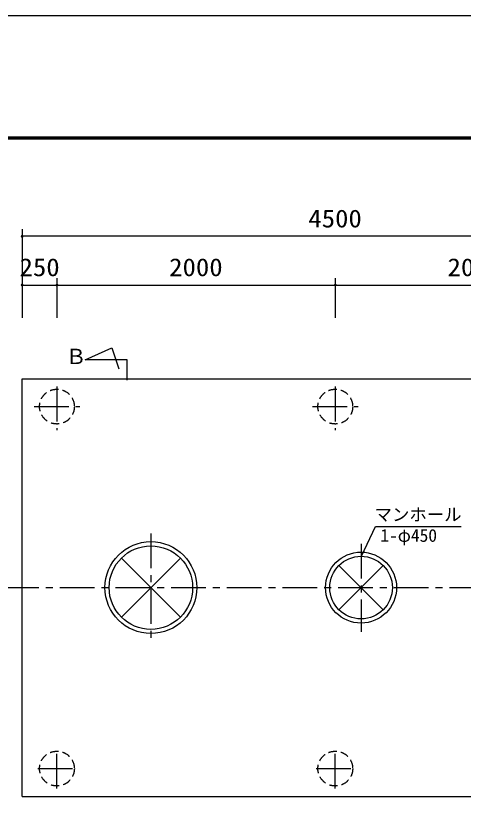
# Model space of a CAD drawing. Units: millimetres, scale not verified. Extents: x -14850 to 14850, y -10500 to 10500.
# Drawn here: x -10474 to -7258, y 4865 to 10500 of the extents above; entities that cross this region are included whole.
import ezdxf
from ezdxf.enums import TextEntityAlignment as Align

# ---------------------------------------------------------------- set-up
doc = ezdxf.new("R2010")
doc.units = ezdxf.units.MM
doc.header["$LTSCALE"] = 50
doc.linetypes.add('CHAIN1', pattern=[8, 5, -1, 1, -1])
doc.linetypes.add('DASHED1', pattern=[1.8, 1.2, -0.6])
for name, color, linetype, lineweight in [('0-0_空気管', 3, 'Continuous', 25), ('0-1_機器', 5, 'Continuous', 25), ('0-5_製作', 5, 'Continuous', 25), ('0-7_図面枠', 7, 'Continuous', 25), ('0-8_Axis_waku', 7, 'Continuous', 25)]:
    doc.layers.add(name, color=color, linetype=linetype, lineweight=lineweight)
doc.styles.add('ＭＳ ゴシック', font='')
doc.styles.get('ＭＳ ゴシック').set_extended_font_data('MS Gothic')

msp = doc.modelspace()

# ---------------------------------------------------------------- linework, layer by layer
at = {"layer": '0-0_空気管', "color": 4}
for p, q in [((-7988.35, 6617.41), (-7888.95, 6832.08)), ((-7888.95, 6832.08), (-7272.78, 6832.08))]:
    msp.add_line(p, q, dxfattribs=at)
at = {"layer": '0-0_空気管', "linetype": 'CHAIN1'}
for p, q in [((-9502.33, 6781.06), (-9502.33, 6001.49)), ((-7992.33, 6707.81), (-7992.33, 6074.73)), ((-10557.2, 6392.44), (-5841.45, 6392.44))]:
    msp.add_line(p, q, dxfattribs=at)
at = {"layer": '0-0_空気管'}
for p, q in [((-9714.22, 6180.55), (-9290.2, 6604.57)), ((-9714.12, 6604.23), (-9290.2, 6180.31)), ((-8151.43, 6551.54), (-7833.23, 6233.34)), ((-8151.43, 6233.34), (-7833.23, 6551.54))]:
    msp.add_line(p, q, dxfattribs=at)
for centre, radius in [((-9502.33, 6392.44), 330), ((-9502.33, 6392.44), 300), ((-7992.33, 6392.44), 255), ((-7992.33, 6392.44), 225)]:
    msp.add_circle(centre, radius, dxfattribs=at)
at = {"layer": '0-1_機器', "color": 3}
msp.add_line((-9672.33, 7882.26), (-9672.33, 8028.62), dxfattribs=at)
at = {"layer": '0-1_機器', "color": 2}
for p, q in [((-10427.33, 4892.44), (-10427.33, 7892.44)), ((-10427.33, 7892.44), (-5927.33, 7892.44)), ((-10427.33, 4892.44), (-5927.33, 4892.44))]:
    msp.add_line(p, q, dxfattribs=at)
at = {"layer": '0-1_機器', "color": 2, "linetype": 'CHAIN1'}
for p, q in [((-10177.33, 7836.4), (-10177.33, 7522.03)), ((-8177.33, 7836.4), (-8177.33, 7522.03)), ((-10342.08, 7692.44), (-10014.06, 7692.44)), ((-8342.08, 7692.44), (-8014.06, 7692.44)), ((-10177.33, 4948.49), (-10177.33, 5235.76)), ((-8177.33, 4948.49), (-8177.33, 5235.76)), ((-10315.76, 5092.44), (-10029.08, 5092.44)), ((-8315.76, 5092.44), (-8029.08, 5092.44))]:
    msp.add_line(p, q, dxfattribs=at)
at = {"layer": '0-1_機器', "color": 3}
msp.add_lwpolyline([(-9672.33, 8028.62), (-9973.83, 8028.62), (-9783.5, 8115.14), (-9731.6, 7963.74)], dxfattribs=at)
at = {"layer": '0-1_機器', "color": 2, "linetype": 'DASHED1'}
for centre in [(-10177.33, 7692.44), (-8177.33, 7692.44), (-10177.33, 5092.44), (-8177.33, 5092.44)]:
    msp.add_circle(centre, 125, dxfattribs=at)
at = {"layer": '0-5_製作', "color": 2}
for p, q in [((-10427.33, 8965.62), (-10427.33, 8565.62)), ((-5927.33, 8915.62), (-10427.33, 8915.62)), ((-10427.33, 8615.62), (-10427.33, 8330.98)), ((-10427.33, 8565.62), (-10177.33, 8565.62)), ((-10177.33, 8615.62), (-10177.33, 8330.98)), ((-10177.33, 8565.62), (-8177.33, 8565.62)), ((-8177.33, 8615.62), (-8177.33, 8330.98)), ((-8177.33, 8565.62), (-6177.33, 8565.62))]:
    msp.add_line(p, q, dxfattribs=at)
at = {"layer": '0-5_製作'}
for points in [[(-10428.59, 8925.54), (-10437.33, 8915.62), (-10437.31, 8916.25)], [(-10428.59, 8925.54), (-10427.33, 8915.62), (-10437.33, 8915.62)], [(-10427.33, 8915.62), (-10437.26, 8914.37), (-10437.33, 8915.62)], [(-10428.59, 8925.54), (-10437.31, 8916.25), (-10429.82, 8925.31)], [(-10429.82, 8925.31), (-10437.31, 8916.25), (-10437.16, 8917.5)], [(-10427.33, 8915.62), (-10437.02, 8913.13), (-10437.26, 8914.37)], [(-10429.82, 8925.31), (-10437.16, 8917.5), (-10431.02, 8924.92)], [(-10431.02, 8924.92), (-10437.16, 8917.5), (-10436.84, 8918.71)], [(-10427.33, 8915.62), (-10436.63, 8911.94), (-10437.02, 8913.13)], [(-10431.02, 8924.92), (-10436.84, 8918.71), (-10432.15, 8924.38)], [(-10432.15, 8924.38), (-10436.84, 8918.71), (-10436.38, 8919.88)], [(-10427.33, 8915.62), (-10436.1, 8910.8), (-10436.63, 8911.94)], [(-10432.15, 8924.38), (-10436.38, 8919.88), (-10433.21, 8923.71)], [(-10433.21, 8923.71), (-10436.38, 8919.88), (-10435.78, 8920.98)], [(-10427.33, 8915.62), (-10435.42, 8909.74), (-10436.1, 8910.8)], [(-10433.21, 8923.71), (-10435.78, 8920.98), (-10434.18, 8922.91)], [(-10434.18, 8922.91), (-10435.78, 8920.98), (-10435.04, 8922)], [(-10427.33, 8915.62), (-10434.62, 8908.78), (-10435.42, 8909.74)], [(-10427.33, 8915.62), (-10433.71, 8907.92), (-10434.62, 8908.78)], [(-10427.33, 8905.62), (-10433.71, 8907.92), (-10427.33, 8915.62)], [(-10427.33, 8905.62), (-10432.69, 8907.18), (-10433.71, 8907.92)], [(-10427.33, 8905.62), (-10431.59, 8906.57), (-10432.69, 8907.18)], [(-10427.33, 8905.62), (-10430.42, 8906.11), (-10431.59, 8906.57)], [(-10427.33, 8905.62), (-10429.21, 8905.8), (-10430.42, 8906.11)], [(-10427.33, 8905.62), (-10427.96, 8905.64), (-10429.21, 8905.8)], [(-10427.33, 8925.62), (-10427.33, 8915.62), (-10428.59, 8925.54)], [(-10426.71, 8925.6), (-10427.33, 8915.62), (-10427.33, 8925.62)], [(-10425.46, 8925.44), (-10427.33, 8915.62), (-10426.71, 8925.6)], [(-10424.24, 8925.13), (-10427.33, 8915.62), (-10425.46, 8925.44)], [(-10423.08, 8924.67), (-10427.33, 8915.62), (-10424.24, 8925.13)], [(-10421.98, 8924.06), (-10427.33, 8915.62), (-10423.08, 8924.67)], [(-10420.96, 8923.33), (-10427.33, 8915.62), (-10421.98, 8924.06)], [(-10420.04, 8922.47), (-10427.33, 8915.62), (-10420.96, 8923.33)], [(-10420.04, 8922.47), (-10417.33, 8915.62), (-10427.33, 8915.62)], [(-10417.33, 8915.62), (-10427.33, 8905.62), (-10427.33, 8915.62)], [(-10417.33, 8915.62), (-10426.08, 8905.7), (-10427.33, 8905.62)], [(-10417.33, 8915.62), (-10424.85, 8905.94), (-10426.08, 8905.7)], [(-10417.35, 8914.99), (-10424.85, 8905.94), (-10417.33, 8915.62)], [(-10417.51, 8913.75), (-10424.85, 8905.94), (-10417.35, 8914.99)], [(-10417.51, 8913.75), (-10423.65, 8906.32), (-10424.85, 8905.94)], [(-10417.82, 8912.53), (-10423.65, 8906.32), (-10417.51, 8913.75)], [(-10417.82, 8912.53), (-10422.52, 8906.86), (-10423.65, 8906.32)], [(-10418.29, 8911.36), (-10422.52, 8906.86), (-10417.82, 8912.53)], [(-10418.29, 8911.36), (-10421.46, 8907.53), (-10422.52, 8906.86)], [(-10418.89, 8910.26), (-10421.46, 8907.53), (-10418.29, 8911.36)], [(-10418.89, 8910.26), (-10420.49, 8908.33), (-10421.46, 8907.53)], [(-10419.63, 8909.25), (-10420.49, 8908.33), (-10418.89, 8910.26)], [(-10419.24, 8921.5), (-10417.33, 8915.62), (-10420.04, 8922.47)], [(-10418.57, 8920.44), (-10417.33, 8915.62), (-10419.24, 8921.5)], [(-10418.04, 8919.3), (-10417.33, 8915.62), (-10418.57, 8920.44)], [(-10417.65, 8918.11), (-10417.33, 8915.62), (-10418.04, 8919.3)], [(-10417.41, 8916.87), (-10417.33, 8915.62), (-10417.65, 8918.11)], [(-10428.59, 8575.54), (-10437.33, 8565.62), (-10429.82, 8575.31)], [(-10428.59, 8575.54), (-10427.33, 8565.62), (-10437.33, 8565.62)], [(-10429.82, 8575.31), (-10437.33, 8565.62), (-10437.31, 8566.25)], [(-10427.33, 8565.62), (-10437.26, 8564.37), (-10437.33, 8565.62)], [(-10429.82, 8575.31), (-10437.31, 8566.25), (-10431.02, 8574.92)], [(-10431.02, 8574.92), (-10437.31, 8566.25), (-10437.16, 8567.5)], [(-10427.33, 8565.62), (-10437.02, 8563.13), (-10437.26, 8564.37)], [(-10431.02, 8574.92), (-10437.16, 8567.5), (-10432.15, 8574.38)], [(-10432.15, 8574.38), (-10437.16, 8567.5), (-10436.84, 8568.71)], [(-10427.33, 8565.62), (-10436.63, 8561.94), (-10437.02, 8563.13)], [(-10432.15, 8574.38), (-10436.84, 8568.71), (-10433.21, 8573.71)], [(-10433.21, 8573.71), (-10436.84, 8568.71), (-10436.38, 8569.88)], [(-10427.33, 8565.62), (-10436.1, 8560.8), (-10436.63, 8561.94)], [(-10433.21, 8573.71), (-10436.38, 8569.88), (-10434.18, 8572.91)], [(-10434.18, 8572.91), (-10436.38, 8569.88), (-10435.78, 8570.98)], [(-10427.33, 8565.62), (-10435.42, 8559.74), (-10436.1, 8560.8)], [(-10434.18, 8572.91), (-10435.78, 8570.98), (-10435.04, 8572)], [(-10427.33, 8565.62), (-10434.62, 8558.78), (-10435.42, 8559.74)], [(-10427.33, 8565.62), (-10433.71, 8557.92), (-10434.62, 8558.78)], [(-10427.33, 8565.62), (-10432.69, 8557.18), (-10433.71, 8557.92)], [(-10427.33, 8555.62), (-10432.69, 8557.18), (-10427.33, 8565.62)], [(-10427.33, 8575.62), (-10427.33, 8565.62), (-10428.59, 8575.54)], [(-10426.71, 8575.6), (-10427.33, 8565.62), (-10427.33, 8575.62)], [(-10425.46, 8575.44), (-10427.33, 8565.62), (-10426.71, 8575.6)], [(-10424.24, 8575.13), (-10427.33, 8565.62), (-10425.46, 8575.44)], [(-10423.08, 8574.67), (-10427.33, 8565.62), (-10424.24, 8575.13)], [(-10421.98, 8574.06), (-10427.33, 8565.62), (-10423.08, 8574.67)], [(-10420.96, 8573.33), (-10427.33, 8565.62), (-10421.98, 8574.06)], [(-10420.96, 8573.33), (-10417.33, 8565.62), (-10427.33, 8565.62)], [(-10417.33, 8565.62), (-10427.33, 8555.62), (-10427.33, 8565.62)], [(-10417.33, 8565.62), (-10426.08, 8555.7), (-10427.33, 8555.62)], [(-10417.33, 8565.62), (-10424.85, 8555.94), (-10426.08, 8555.7)], [(-10417.35, 8564.99), (-10424.85, 8555.94), (-10417.33, 8565.62)], [(-10420.04, 8572.47), (-10417.33, 8565.62), (-10420.96, 8573.33)], [(-10419.24, 8571.5), (-10417.33, 8565.62), (-10420.04, 8572.47)], [(-10418.57, 8570.44), (-10417.33, 8565.62), (-10419.24, 8571.5)], [(-10418.04, 8569.3), (-10417.33, 8565.62), (-10418.57, 8570.44)], [(-10417.65, 8568.11), (-10417.33, 8565.62), (-10418.04, 8569.3)], [(-10417.41, 8566.87), (-10417.33, 8565.62), (-10417.65, 8568.11)], [(-10178.59, 8575.54), (-10187.33, 8565.62), (-10187.31, 8566.25)], [(-10178.59, 8575.54), (-10177.33, 8565.62), (-10187.33, 8565.62)], [(-10177.33, 8565.62), (-10187.26, 8564.37), (-10187.33, 8565.62)], [(-10178.59, 8575.54), (-10187.31, 8566.25), (-10179.82, 8575.31)], [(-10179.82, 8575.31), (-10187.31, 8566.25), (-10187.16, 8567.5)], [(-10177.33, 8565.62), (-10187.02, 8563.13), (-10187.26, 8564.37)], [(-10179.82, 8575.31), (-10187.16, 8567.5), (-10181.02, 8574.92)], [(-10181.02, 8574.92), (-10187.16, 8567.5), (-10186.84, 8568.71)], [(-10177.33, 8565.62), (-10186.63, 8561.94), (-10187.02, 8563.13)], [(-10181.02, 8574.92), (-10186.84, 8568.71), (-10182.15, 8574.38)], [(-10182.15, 8574.38), (-10186.84, 8568.71), (-10186.38, 8569.88)], [(-10177.33, 8565.62), (-10186.1, 8560.8), (-10186.63, 8561.94)], [(-10182.15, 8574.38), (-10186.38, 8569.88), (-10183.21, 8573.71)], [(-10183.21, 8573.71), (-10186.38, 8569.88), (-10185.78, 8570.98)], [(-10177.33, 8565.62), (-10185.42, 8559.74), (-10186.1, 8560.8)], [(-10183.21, 8573.71), (-10185.78, 8570.98), (-10184.18, 8572.91)], [(-10184.18, 8572.91), (-10185.78, 8570.98), (-10185.04, 8572)], [(-10177.33, 8565.62), (-10184.62, 8558.78), (-10185.42, 8559.74)], [(-10177.33, 8565.62), (-10183.71, 8557.92), (-10184.62, 8558.78)], [(-10177.33, 8555.62), (-10183.71, 8557.92), (-10177.33, 8565.62)], [(-10177.33, 8575.62), (-10177.33, 8565.62), (-10178.59, 8575.54)], [(-10176.71, 8575.6), (-10177.33, 8565.62), (-10177.33, 8575.62)], [(-10175.46, 8575.44), (-10177.33, 8565.62), (-10176.71, 8575.6)], [(-10174.24, 8575.13), (-10177.33, 8565.62), (-10175.46, 8575.44)], [(-10173.08, 8574.67), (-10177.33, 8565.62), (-10174.24, 8575.13)], [(-10171.98, 8574.06), (-10177.33, 8565.62), (-10173.08, 8574.67)], [(-10170.96, 8573.33), (-10177.33, 8565.62), (-10171.98, 8574.06)], [(-10170.04, 8572.47), (-10177.33, 8565.62), (-10170.96, 8573.33)], [(-10170.04, 8572.47), (-10167.33, 8565.62), (-10177.33, 8565.62)], [(-10167.33, 8565.62), (-10177.33, 8555.62), (-10177.33, 8565.62)], [(-10167.33, 8565.62), (-10176.08, 8555.7), (-10177.33, 8555.62)], [(-10167.33, 8565.62), (-10174.85, 8555.94), (-10176.08, 8555.7)], [(-10167.35, 8564.99), (-10174.85, 8555.94), (-10167.33, 8565.62)], [(-10169.24, 8571.5), (-10167.33, 8565.62), (-10170.04, 8572.47)], [(-10168.57, 8570.44), (-10167.33, 8565.62), (-10169.24, 8571.5)], [(-10168.04, 8569.3), (-10167.33, 8565.62), (-10168.57, 8570.44)], [(-10167.65, 8568.11), (-10167.33, 8565.62), (-10168.04, 8569.3)], [(-10167.41, 8566.87), (-10167.33, 8565.62), (-10167.65, 8568.11)], [(-8177.33, 8575.62), (-8187.33, 8565.62), (-8187.31, 8566.25)], [(-8177.33, 8565.62), (-8187.33, 8565.62), (-8177.33, 8575.62)], [(-8177.33, 8565.62), (-8187.26, 8564.37), (-8187.33, 8565.62)], [(-8177.33, 8575.62), (-8187.31, 8566.25), (-8178.59, 8575.54)], [(-8178.59, 8575.54), (-8187.31, 8566.25), (-8187.16, 8567.5)], [(-8177.33, 8565.62), (-8187.02, 8563.13), (-8187.26, 8564.37)], [(-8178.59, 8575.54), (-8187.16, 8567.5), (-8179.82, 8575.31)], [(-8179.82, 8575.31), (-8187.16, 8567.5), (-8186.84, 8568.71)], [(-8177.33, 8565.62), (-8186.63, 8561.94), (-8187.02, 8563.13)], [(-8179.82, 8575.31), (-8186.84, 8568.71), (-8181.02, 8574.92)], [(-8181.02, 8574.92), (-8186.84, 8568.71), (-8186.38, 8569.88)], [(-8177.33, 8565.62), (-8186.1, 8560.8), (-8186.63, 8561.94)], [(-8181.02, 8574.92), (-8186.38, 8569.88), (-8182.15, 8574.38)], [(-8182.15, 8574.38), (-8186.38, 8569.88), (-8185.78, 8570.98)], [(-8177.33, 8565.62), (-8185.42, 8559.74), (-8186.1, 8560.8)], [(-8182.15, 8574.38), (-8185.78, 8570.98), (-8183.21, 8573.71)], [(-8183.21, 8573.71), (-8185.78, 8570.98), (-8185.04, 8572)], [(-8177.33, 8565.62), (-8184.62, 8558.78), (-8185.42, 8559.74)], [(-8183.21, 8573.71), (-8185.04, 8572), (-8184.18, 8572.91)], [(-8177.33, 8565.62), (-8183.71, 8557.92), (-8184.62, 8558.78)], [(-8177.33, 8555.62), (-8183.71, 8557.92), (-8177.33, 8565.62)], [(-8176.71, 8575.6), (-8177.33, 8565.62), (-8177.33, 8575.62)], [(-8175.46, 8575.44), (-8177.33, 8565.62), (-8176.71, 8575.6)], [(-8174.24, 8575.13), (-8177.33, 8565.62), (-8175.46, 8575.44)], [(-8173.08, 8574.67), (-8177.33, 8565.62), (-8174.24, 8575.13)], [(-8171.98, 8574.06), (-8177.33, 8565.62), (-8173.08, 8574.67)], [(-8170.96, 8573.33), (-8177.33, 8565.62), (-8171.98, 8574.06)], [(-8170.04, 8572.47), (-8177.33, 8565.62), (-8170.96, 8573.33)], [(-8170.04, 8572.47), (-8167.33, 8565.62), (-8177.33, 8565.62)], [(-8167.33, 8565.62), (-8177.33, 8555.62), (-8177.33, 8565.62)], [(-8167.35, 8564.99), (-8177.33, 8555.62), (-8167.33, 8565.62)], [(-8169.24, 8571.5), (-8167.33, 8565.62), (-8170.04, 8572.47)], [(-8168.57, 8570.44), (-8167.33, 8565.62), (-8169.24, 8571.5)], [(-8168.04, 8569.3), (-8167.33, 8565.62), (-8168.57, 8570.44)], [(-8167.65, 8568.11), (-8167.33, 8565.62), (-8168.04, 8569.3)], [(-8167.41, 8566.87), (-8167.33, 8565.62), (-8167.65, 8568.11)], [(-10427.33, 8555.62), (-10431.59, 8556.57), (-10432.69, 8557.18)], [(-10427.33, 8555.62), (-10430.42, 8556.11), (-10431.59, 8556.57)], [(-10427.33, 8555.62), (-10429.21, 8555.8), (-10430.42, 8556.11)], [(-10427.33, 8555.62), (-10427.96, 8555.64), (-10429.21, 8555.8)], [(-10417.35, 8564.99), (-10423.65, 8556.32), (-10424.85, 8555.94)], [(-10417.51, 8563.75), (-10423.65, 8556.32), (-10417.35, 8564.99)], [(-10417.51, 8563.75), (-10422.52, 8556.86), (-10423.65, 8556.32)], [(-10417.82, 8562.53), (-10422.52, 8556.86), (-10417.51, 8563.75)], [(-10417.82, 8562.53), (-10421.46, 8557.53), (-10422.52, 8556.86)], [(-10418.29, 8561.36), (-10421.46, 8557.53), (-10417.82, 8562.53)], [(-10418.29, 8561.36), (-10420.49, 8558.33), (-10421.46, 8557.53)], [(-10418.89, 8560.26), (-10420.49, 8558.33), (-10418.29, 8561.36)], [(-10418.89, 8560.26), (-10419.63, 8559.25), (-10420.49, 8558.33)], [(-10177.33, 8555.62), (-10182.69, 8557.18), (-10183.71, 8557.92)], [(-10177.33, 8555.62), (-10181.59, 8556.57), (-10182.69, 8557.18)], [(-10177.33, 8555.62), (-10180.42, 8556.11), (-10181.59, 8556.57)], [(-10177.33, 8555.62), (-10179.21, 8555.8), (-10180.42, 8556.11)], [(-10177.33, 8555.62), (-10177.96, 8555.64), (-10179.21, 8555.8)], [(-10167.51, 8563.75), (-10174.85, 8555.94), (-10167.35, 8564.99)], [(-10167.51, 8563.75), (-10173.65, 8556.32), (-10174.85, 8555.94)], [(-10167.82, 8562.53), (-10173.65, 8556.32), (-10167.51, 8563.75)], [(-10167.82, 8562.53), (-10172.52, 8556.86), (-10173.65, 8556.32)], [(-10168.29, 8561.36), (-10172.52, 8556.86), (-10167.82, 8562.53)], [(-10168.29, 8561.36), (-10171.46, 8557.53), (-10172.52, 8556.86)], [(-10168.89, 8560.26), (-10171.46, 8557.53), (-10168.29, 8561.36)], [(-10168.89, 8560.26), (-10170.49, 8558.33), (-10171.46, 8557.53)], [(-10169.63, 8559.25), (-10170.49, 8558.33), (-10168.89, 8560.26)], [(-8177.33, 8555.62), (-8182.69, 8557.18), (-8183.71, 8557.92)], [(-8177.33, 8555.62), (-8181.59, 8556.57), (-8182.69, 8557.18)], [(-8177.33, 8555.62), (-8180.42, 8556.11), (-8181.59, 8556.57)], [(-8177.33, 8555.62), (-8179.21, 8555.8), (-8180.42, 8556.11)], [(-8177.33, 8555.62), (-8177.96, 8555.64), (-8179.21, 8555.8)], [(-8167.35, 8564.99), (-8176.08, 8555.7), (-8177.33, 8555.62)], [(-8167.51, 8563.75), (-8176.08, 8555.7), (-8167.35, 8564.99)], [(-8167.51, 8563.75), (-8174.85, 8555.94), (-8176.08, 8555.7)], [(-8167.82, 8562.53), (-8174.85, 8555.94), (-8167.51, 8563.75)], [(-8167.82, 8562.53), (-8173.65, 8556.32), (-8174.85, 8555.94)], [(-8168.29, 8561.36), (-8173.65, 8556.32), (-8167.82, 8562.53)], [(-8168.29, 8561.36), (-8172.52, 8556.86), (-8173.65, 8556.32)], [(-8168.89, 8560.26), (-8172.52, 8556.86), (-8168.29, 8561.36)], [(-8168.89, 8560.26), (-8171.46, 8557.53), (-8172.52, 8556.86)], [(-8169.63, 8559.25), (-8171.46, 8557.53), (-8168.89, 8560.26)], [(-8169.63, 8559.25), (-8170.49, 8558.33), (-8171.46, 8557.53)]]:
    msp.add_solid(points, dxfattribs=at)
at = {"layer": '0-7_図面枠'}
msp.add_lwpolyline([(-14850, -10500), (14850, -10500), (14850, 10500), (-14850, 10500)], close=True, dxfattribs=at)
at = {"layer": '0-8_Axis_waku'}
for p, q in [((-12964, 9629), (14014, 9629)), ((-12963, 9628), (14013, 9628)), ((-12962, 9627), (14012, 9627)), ((-12961, 9626), (14011, 9626)), ((-12960, 9625), (14010, 9625)), ((-12959, 9624), (14009, 9624)), ((-12958, 9623), (14008, 9623)), ((-12957, 9622), (14007, 9622)), ((-12956, 9621), (14006, 9621)), ((-12955, 9620), (14005, 9620)), ((-12954, 9619), (14004, 9619)), ((-12953, 9618), (14003, 9618)), ((-12952, 9617), (14002, 9617)), ((-12951, 9616), (14001, 9616)), ((-12950, 9615), (14000, 9615))]:
    msp.add_line(p, q, dxfattribs=at)

# ---------------------------------------------------------------- texts
at = {"layer": '0-0_空気管', "color": 4, "style": 'ＭＳ ゴシック'}
for s, p in [('マンホール', (-7895.66, 6843.92)), ('1-φ450', (-7853.61, 6693.72))]:
    msp.add_text(s, height=91.79, dxfattribs=at).set_placement(p, align=Align.BOTTOM_LEFT)
at = {"layer": '0-1_機器', "color": 4, "style": 'ＭＳ ゴシック'}
msp.add_text('Ｂ', height=110, dxfattribs=at).set_placement((-10115.31, 7964.88), align=Align.BOTTOM_LEFT)
at = {"layer": '0-5_製作', "color": 4, "style": 'ＭＳ ゴシック', "width": 1.1}
for s, p in [('4500', (-8371.08, 8940.62)), ('250', (-10446.08, 8590.62)), ('2000', (-9371.08, 8590.62)), ('2000', (-7371.08, 8590.62))]:
    msp.add_text(s, height=128.4, dxfattribs=at).set_placement(p, align=Align.BOTTOM_LEFT)

doc.saveas('drawing.dxf')
